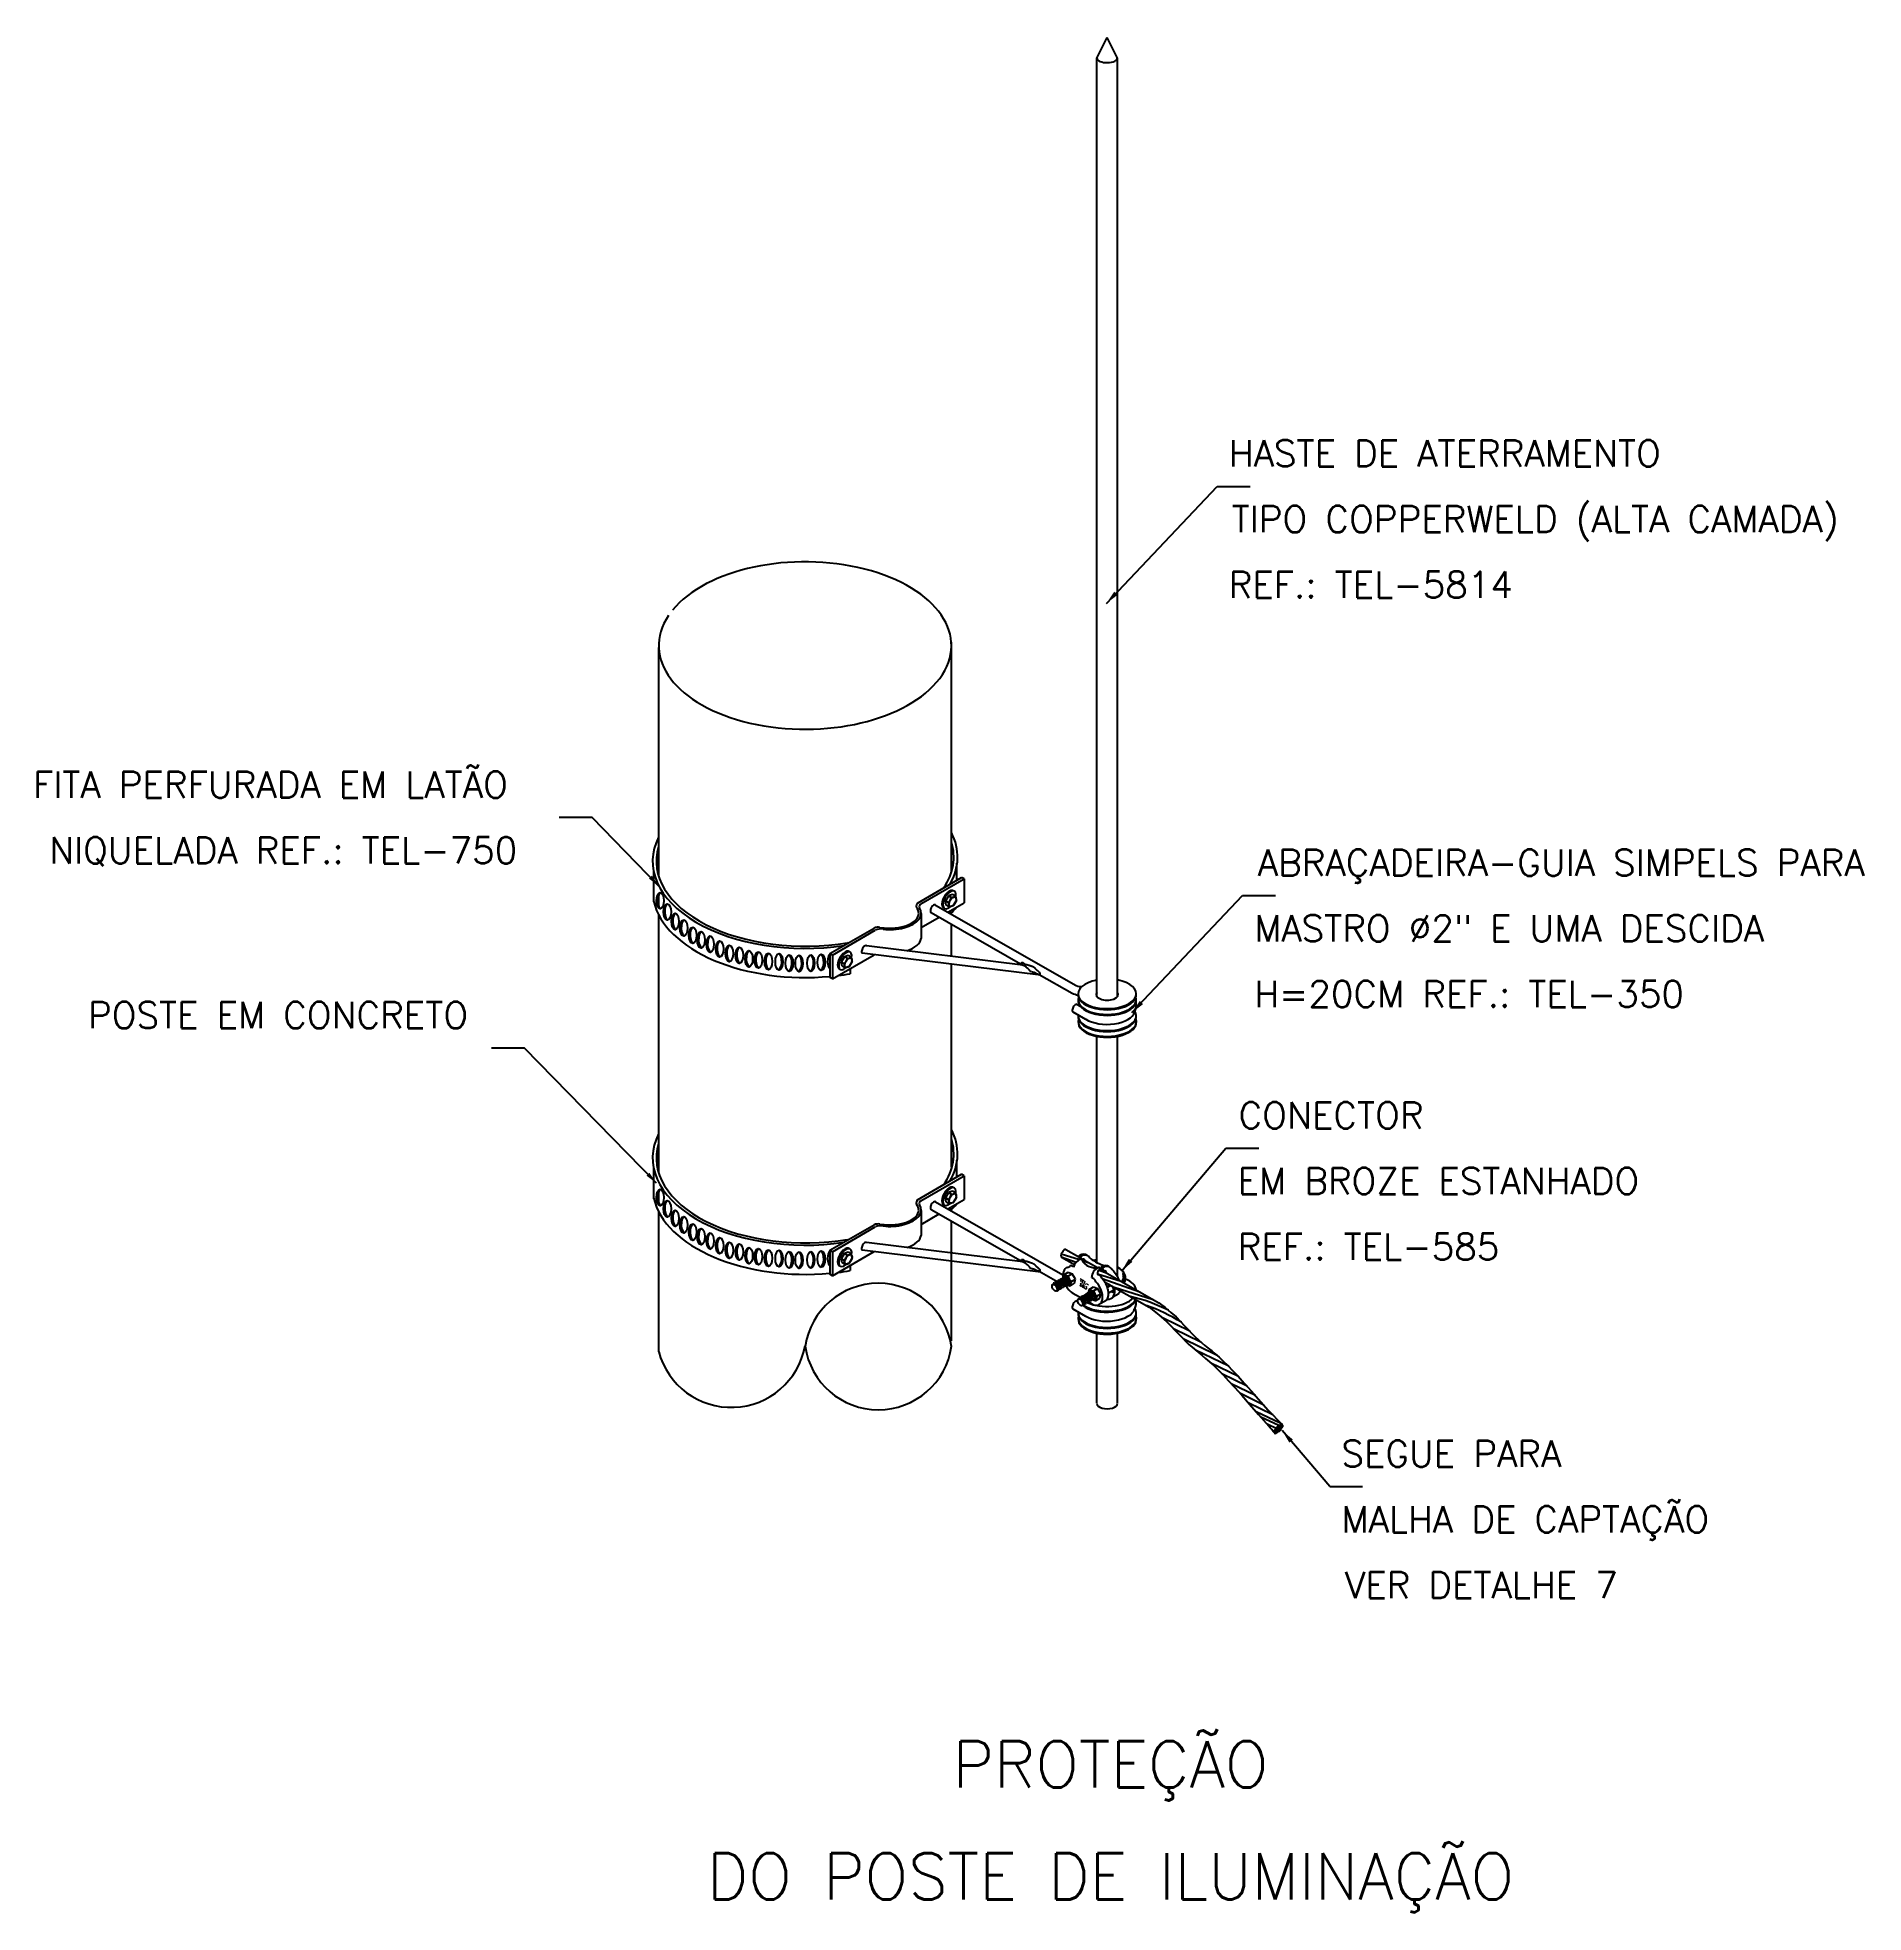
# Model space of a CAD drawing. Header units: millimetres. Extents: x -5572.1 to -5558.3, y -4629.7 to -4615.4.
import ezdxf
from ezdxf.enums import TextEntityAlignment as Align

# ---------------------------------------------------------------- set-up
doc = ezdxf.new("R2010")
doc.units = ezdxf.units.MM
doc.header["$LTSCALE"] = 10
doc.layers.add('Termotécnica', color=7, linetype='Continuous')
doc.styles.add('140CL', font='romans.shx', dxfattribs={"height": 3.5})
doc.styles.add('r140', font='romans.shx')
doc.styles.add('r80', font='romans.shx')

msp = doc.modelspace()

# ---------------------------------------------------------------- linework, layer by layer
at = {"layer": 'Termotécnica', "color": 3}
for p, q in [((-5564.078, -4615.563), (-5564, -4615.407)), ((-5563.922, -4615.563), (-5564, -4615.407)), ((-5564.078, -4622.697), (-5564.078, -4615.563)), ((-5563.922, -4622.694), (-5563.922, -4615.563)), ((-5564.078, -4624.717), (-5564.078, -4623)), ((-5563.922, -4624.823), (-5563.922, -4623)), ((-5564.305, -4624.756), (-5564.288, -4624.749)), ((-5564.255, -4624.751), (-5564.276, -4624.74)), ((-5564.196, -4624.692), (-5564.214, -4624.681)), ((-5564.029, -4624.778), (-5564.047, -4624.767)), ((-5564.336, -4624.84), (-5564.336, -4624.839)), ((-5564.102, -4624.842), (-5564.118, -4624.833)), ((-5564.057, -4624.816), (-5564.075, -4624.807)), ((-5564.206, -4624.982), (-5564.265, -4624.949)), ((-5564.109, -4625.037), (-5564.145, -4625.017)), ((-5564.143, -4624.952), (-5564.143, -4624.951)), ((-5564.049, -4625.026), (-5564.004, -4625)), ((-5563.956, -4624.978), (-5563.911, -4624.952)), ((-5564.078, -4625.787), (-5564.078, -4625.255)), ((-5563.922, -4625.787), (-5563.922, -4625.254))]:
    msp.add_line(p, q, dxfattribs=at)
at = {"layer": 'Termotécnica', "color": 2}
for p, q in [((-5564.006, -4619.708), (-5563.164, -4618.818)), ((-5563.164, -4618.818), (-5562.914, -4618.818)), ((-5567.408, -4621.772), (-5567.408, -4620.042)), ((-5565.183, -4621.741), (-5565.183, -4620.002)), ((-5567.915, -4621.335), (-5568.165, -4621.335)), ((-5567.406, -4621.856), (-5567.915, -4621.335)), ((-5567.444, -4621.976), (-5567.444, -4621.746)), ((-5565.442, -4621.985), (-5565.106, -4621.791)), ((-5565.143, -4621.812), (-5565.143, -4621.682)), ((-5565.087, -4621.802), (-5565.106, -4621.791)), ((-5567.407, -4622.011), (-5567.407, -4621.919)), ((-5565.415, -4621.991), (-5565.087, -4621.802)), ((-5565.205, -4621.93), (-5565.229, -4621.971)), ((-5565.176, -4621.92), (-5565.205, -4621.93)), ((-5565.185, -4621.942), (-5565.205, -4621.93)), ((-5565.153, -4621.933), (-5565.176, -4621.92)), ((-5565.087, -4621.802), (-5565.087, -4621.983)), ((-5565.087, -4621.802), (-5565.087, -4621.983)), ((-5563.812, -4622.818), (-5562.971, -4621.928)), ((-5562.971, -4621.928), (-5562.721, -4621.928)), ((-5567.408, -4624.028), (-5567.408, -4622.073)), ((-5565.414, -4622.065), (-5565.414, -4622.255)), ((-5565.338, -4622.057), (-5564.641, -4622.456)), ((-5565.306, -4622), (-5564.235, -4622.612)), ((-5565.208, -4621.982), (-5565.229, -4621.971)), ((-5565.223, -4622.001), (-5565.229, -4621.971)), ((-5565.2, -4622.014), (-5565.223, -4622.001)), ((-5565.21, -4622.054), (-5565.087, -4621.983)), ((-5565.17, -4622.006), (-5565.196, -4622.015)), ((-5565.196, -4622.046), (-5565.196, -4622.062)), ((-5565.183, -4622.07), (-5565.183, -4622.056)), ((-5565.146, -4621.966), (-5565.168, -4622.004)), ((-5565.146, -4621.962), (-5565.151, -4621.936)), ((-5566.107, -4622.369), (-5565.77, -4622.175)), ((-5566.088, -4622.38), (-5565.762, -4622.191)), ((-5565.414, -4622.172), (-5565.276, -4622.092)), ((-5565.183, -4622.389), (-5565.183, -4622.146)), ((-5565.969, -4622.29), (-5565.974, -4622.287)), ((-5564.641, -4622.456), (-5565.829, -4622.309)), ((-5566.088, -4622.38), (-5566.107, -4622.369)), ((-5566.107, -4622.369), (-5566.107, -4622.55)), ((-5566.088, -4622.561), (-5565.771, -4622.378)), ((-5566.088, -4622.38), (-5566.088, -4622.561)), ((-5565.997, -4622.393), (-5566.021, -4622.434)), ((-5566.015, -4622.465), (-5566.021, -4622.434)), ((-5566, -4622.446), (-5566.021, -4622.434)), ((-5565.992, -4622.478), (-5566.015, -4622.465)), ((-5565.968, -4622.383), (-5565.997, -4622.393)), ((-5565.977, -4622.405), (-5565.997, -4622.393)), ((-5565.962, -4622.469), (-5565.988, -4622.478)), ((-5565.945, -4622.396), (-5565.968, -4622.383)), ((-5565.938, -4622.429), (-5565.96, -4622.467)), ((-5565.952, -4622.482), (-5565.952, -4622.523)), ((-5565.938, -4622.426), (-5565.943, -4622.399)), ((-5564.504, -4622.534), (-5565.862, -4622.367)), ((-5565.183, -4623.992), (-5565.183, -4622.45)), ((-5566.088, -4622.561), (-5566.107, -4622.55)), ((-5564.517, -4622.527), (-5564.267, -4622.67)), ((-5564.228, -4622.756), (-5564.206, -4622.768)), ((-5564.26, -4622.813), (-5564.164, -4622.868)), ((-5568.428, -4623.087), (-5568.678, -4623.087)), ((-5567.425, -4624.114), (-5568.428, -4623.087)), ((-5563.891, -4624.782), (-5563.098, -4623.848)), ((-5563.098, -4623.848), (-5562.848, -4623.848)), ((-5567.444, -4624.232), (-5567.444, -4624.002)), ((-5565.442, -4624.241), (-5565.106, -4624.046)), ((-5565.415, -4624.247), (-5565.087, -4624.057)), ((-5565.143, -4624.068), (-5565.143, -4623.938)), ((-5565.087, -4624.057), (-5565.106, -4624.046)), ((-5565.087, -4624.057), (-5565.087, -4624.239)), ((-5565.087, -4624.057), (-5565.087, -4624.239)), ((-5567.407, -4624.267), (-5567.407, -4624.175)), ((-5565.205, -4624.186), (-5565.229, -4624.226)), ((-5565.176, -4624.175), (-5565.205, -4624.186)), ((-5565.185, -4624.197), (-5565.205, -4624.186)), ((-5565.153, -4624.188), (-5565.176, -4624.175)), ((-5565.146, -4624.218), (-5565.151, -4624.191)), ((-5567.408, -4625.396), (-5567.408, -4624.327)), ((-5565.414, -4624.321), (-5565.414, -4624.511)), ((-5565.414, -4624.427), (-5565.276, -4624.348)), ((-5565.338, -4624.313), (-5564.641, -4624.711)), ((-5565.306, -4624.255), (-5564.336, -4624.81)), ((-5565.208, -4624.238), (-5565.229, -4624.226)), ((-5565.223, -4624.257), (-5565.229, -4624.226)), ((-5565.2, -4624.27), (-5565.223, -4624.257)), ((-5565.21, -4624.31), (-5565.087, -4624.239)), ((-5565.17, -4624.261), (-5565.196, -4624.27)), ((-5565.196, -4624.302), (-5565.196, -4624.318)), ((-5565.183, -4624.325), (-5565.183, -4624.312)), ((-5565.146, -4624.221), (-5565.168, -4624.259)), ((-5566.107, -4624.624), (-5565.77, -4624.43)), ((-5566.088, -4624.635), (-5565.762, -4624.447)), ((-5565.183, -4625.311), (-5565.183, -4624.401)), ((-5566.088, -4624.635), (-5566.107, -4624.624)), ((-5566.107, -4624.624), (-5566.107, -4624.806)), ((-5566.088, -4624.817), (-5565.771, -4624.634)), ((-5566.088, -4624.635), (-5566.088, -4624.817)), ((-5565.968, -4624.639), (-5565.997, -4624.649)), ((-5565.945, -4624.652), (-5565.968, -4624.639)), ((-5564.504, -4624.79), (-5565.862, -4624.622)), ((-5564.641, -4624.712), (-5565.829, -4624.565)), ((-5564.315, -4624.618), (-5564.215, -4624.675)), ((-5565.997, -4624.649), (-5566.021, -4624.69)), ((-5566.015, -4624.72), (-5566.021, -4624.69)), ((-5566, -4624.702), (-5566.021, -4624.69)), ((-5565.992, -4624.733), (-5566.015, -4624.72)), ((-5565.977, -4624.661), (-5565.997, -4624.649)), ((-5565.962, -4624.725), (-5565.988, -4624.734)), ((-5565.938, -4624.685), (-5565.96, -4624.723)), ((-5565.952, -4624.738), (-5565.952, -4624.778)), ((-5565.938, -4624.682), (-5565.943, -4624.655)), ((-5564.517, -4624.782), (-5564.376, -4624.863)), ((-5564.347, -4624.676), (-5564.248, -4624.732)), ((-5564.187, -4624.691), (-5564.074, -4624.756)), ((-5564.056, -4624.767), (-5563.607, -4625.023)), ((-5566.088, -4624.817), (-5566.107, -4624.806)), ((-5564.41, -4624.875), (-5564.409, -4624.883)), ((-5564.401, -4624.871), (-5564.4, -4624.877)), ((-5564.393, -4624.866), (-5564.392, -4624.873)), ((-5564.385, -4624.862), (-5564.384, -4624.868)), ((-5564.371, -4624.929), (-5564.378, -4624.925)), ((-5564.377, -4624.857), (-5564.376, -4624.864)), ((-5564.363, -4624.925), (-5564.37, -4624.921)), ((-5564.369, -4624.852), (-5564.368, -4624.859)), ((-5564.355, -4624.92), (-5564.362, -4624.916)), ((-5564.361, -4624.848), (-5564.36, -4624.854)), ((-5564.347, -4624.916), (-5564.354, -4624.911)), ((-5564.353, -4624.843), (-5564.353, -4624.85)), ((-5564.339, -4624.911), (-5564.346, -4624.907)), ((-5564.345, -4624.838), (-5564.344, -4624.845)), ((-5564.331, -4624.906), (-5564.338, -4624.902)), ((-5564.337, -4624.834), (-5564.336, -4624.841)), ((-5564.335, -4624.833), (-5564.331, -4624.813)), ((-5564.323, -4624.902), (-5564.33, -4624.898)), ((-5564.329, -4624.81), (-5564.297, -4624.791)), ((-5564.329, -4624.829), (-5564.328, -4624.836)), ((-5564.316, -4624.897), (-5564.323, -4624.893)), ((-5564.321, -4624.825), (-5564.32, -4624.831)), ((-5564.321, -4624.825), (-5564.32, -4624.831)), ((-5564.307, -4624.892), (-5564.314, -4624.888)), ((-5564.299, -4624.887), (-5564.306, -4624.883)), ((-5564.306, -4624.887), (-5564.284, -4624.894)), ((-5564.291, -4624.883), (-5564.298, -4624.879)), ((-5564.297, -4624.791), (-5564.267, -4624.802)), ((-5564.297, -4624.819), (-5564.267, -4624.802)), ((-5564.287, -4624.876), (-5564.29, -4624.874)), ((-5564.287, -4624.876), (-5564.29, -4624.874)), ((-5564.28, -4624.894), (-5564.248, -4624.875)), ((-5564.272, -4624.861), (-5564.242, -4624.844)), ((-5564.242, -4624.844), (-5564.267, -4624.802)), ((-5564.248, -4624.875), (-5564.242, -4624.844)), ((-5564.142, -4624.945), (-5564.138, -4624.925)), ((-5564.136, -4624.922), (-5564.104, -4624.903)), ((-5564.104, -4624.903), (-5564.074, -4624.914)), ((-5564.103, -4624.931), (-5564.074, -4624.914)), ((-5564.049, -4624.956), (-5564.074, -4624.914)), ((-5564.021, -4624.863), (-5563.68, -4625.057)), ((-5563.999, -4624.904), (-5563.972, -4624.89)), ((-5563.99, -4624.947), (-5563.95, -4624.925)), ((-5564.378, -4624.935), (-5564.383, -4624.932)), ((-5564.26, -4625.069), (-5564.164, -4625.124)), ((-5564.228, -4625.011), (-5564.223, -4625.014)), ((-5564.216, -4624.988), (-5564.215, -4624.994)), ((-5564.207, -4624.983), (-5564.207, -4624.989)), ((-5564.199, -4624.978), (-5564.199, -4624.985)), ((-5564.192, -4624.974), (-5564.191, -4624.98)), ((-5564.178, -4625.041), (-5564.185, -4625.037)), ((-5564.184, -4624.969), (-5564.183, -4624.976)), ((-5564.17, -4625.037), (-5564.177, -4625.033)), ((-5564.176, -4624.965), (-5564.175, -4624.971)), ((-5564.162, -4625.032), (-5564.169, -4625.028)), ((-5564.168, -4624.96), (-5564.167, -4624.966)), ((-5564.154, -4625.028), (-5564.161, -4625.024)), ((-5564.16, -4624.955), (-5564.159, -4624.962)), ((-5564.146, -4625.023), (-5564.153, -4625.019)), ((-5564.152, -4624.95), (-5564.151, -4624.957)), ((-5564.138, -4625.018), (-5564.145, -4625.014)), ((-5564.144, -4624.946), (-5564.143, -4624.953)), ((-5564.13, -4625.014), (-5564.137, -4625.01)), ((-5564.136, -4624.941), (-5564.135, -4624.948)), ((-5564.122, -4625.009), (-5564.129, -4625.005)), ((-5564.128, -4624.937), (-5564.127, -4624.944)), ((-5564.114, -4625.004), (-5564.121, -4625)), ((-5564.106, -4624.999), (-5564.113, -4624.995)), ((-5564.112, -4624.999), (-5564.091, -4625.006)), ((-5564.098, -4624.995), (-5564.105, -4624.991)), ((-5564.094, -4624.988), (-5564.097, -4624.986)), ((-5564.087, -4625.006), (-5564.055, -4624.987)), ((-5564.079, -4624.973), (-5564.049, -4624.956)), ((-5564.055, -4624.987), (-5564.049, -4624.956)), ((-5562.309, -4626.42), (-5562.671, -4625.994)), ((-5562.309, -4626.42), (-5562.059, -4626.42))]:
    msp.add_line(p, q, dxfattribs=at)
at = {"layer": 'Termotécnica', "color": 1}
for p, q in [((-5564.349, -4624.652), (-5564.21, -4624.695)), ((-5564.349, -4624.674), (-5564.236, -4624.714)), ((-5564.191, -4624.701), (-5564.144, -4624.716)), ((-5564.064, -4624.775), (-5564.006, -4624.795)), ((-5564.075, -4624.802), (-5563.894, -4624.859)), ((-5564.039, -4624.839), (-5563.753, -4624.94)), ((-5563.947, -4624.905), (-5563.652, -4624.997)), ((-5563.371, -4625.24), (-5563.58, -4625.138)), ((-5563.288, -4625.322), (-5563.495, -4625.22)), ((-5563.169, -4625.421), (-5563.424, -4625.296)), ((-5563.077, -4625.506), (-5563.329, -4625.383)), ((-5563.003, -4625.583), (-5563.213, -4625.481)), ((-5562.937, -4625.656), (-5563.129, -4625.562)), ((-5562.873, -4625.728), (-5563.058, -4625.638)), ((-5562.81, -4625.8), (-5562.991, -4625.711)), ((-5562.742, -4625.874), (-5562.928, -4625.783)), ((-5562.686, -4625.937), (-5562.868, -4625.851)), ((-5562.696, -4625.957), (-5562.832, -4625.892)), ((-5562.712, -4625.981), (-5562.785, -4625.946))]:
    msp.add_line(p, q, dxfattribs=at)
for points in [[(-5564.579, -4622.507), (-5564.581, -4622.506), (-5564.583, -4622.505), (-5564.585, -4622.503), (-5564.586, -4622.501), (-5564.588, -4622.499), (-5564.59, -4622.497), (-5564.591, -4622.495), (-5564.593, -4622.493), (-5564.596, -4622.49), (-5564.598, -4622.487), (-5564.601, -4622.484), (-5564.604, -4622.482), (-5564.607, -4622.479), (-5564.611, -4622.476), (-5564.614, -4622.474), (-5564.617, -4622.471), (-5564.619, -4622.47), (-5564.622, -4622.468), (-5564.624, -4622.466), (-5564.626, -4622.465), (-5564.628, -4622.464), (-5564.63, -4622.463), (-5564.632, -4622.462), (-5564.634, -4622.461), (-5564.636, -4622.46), (-5564.637, -4622.459), (-5564.639, -4622.457), (-5564.641, -4622.456), (-5564.642, -4622.455), (-5564.643, -4622.453), (-5564.645, -4622.452), (-5564.646, -4622.45), (-5564.648, -4622.449), (-5564.649, -4622.447), (-5564.65, -4622.445), (-5564.651, -4622.444), (-5564.651, -4622.442), (-5564.652, -4622.441), (-5564.652, -4622.44), (-5564.651, -4622.439), (-5564.65, -4622.438), (-5564.649, -4622.437), (-5564.648, -4622.437), (-5564.646, -4622.437), (-5564.644, -4622.437), (-5564.642, -4622.438), (-5564.64, -4622.438), (-5564.638, -4622.439), (-5564.637, -4622.44), (-5564.635, -4622.441), (-5564.633, -4622.443), (-5564.632, -4622.444), (-5564.63, -4622.445), (-5564.628, -4622.447), (-5564.626, -4622.448), (-5564.624, -4622.449), (-5564.622, -4622.45), (-5564.619, -4622.451), (-5564.617, -4622.452), (-5564.614, -4622.452), (-5564.611, -4622.453), (-5564.609, -4622.453), (-5564.606, -4622.454), (-5564.603, -4622.454), (-5564.601, -4622.455), (-5564.598, -4622.456), (-5564.596, -4622.456), (-5564.594, -4622.457), (-5564.592, -4622.458), (-5564.589, -4622.459), (-5564.586, -4622.46), (-5564.584, -4622.461), (-5564.58, -4622.462), (-5564.577, -4622.463), (-5564.573, -4622.465), (-5564.57, -4622.466), (-5564.566, -4622.467), (-5564.563, -4622.469), (-5564.56, -4622.47), (-5564.557, -4622.472), (-5564.555, -4622.474), (-5564.552, -4622.475), (-5564.551, -4622.477), (-5564.549, -4622.48), (-5564.547, -4622.482), (-5564.546, -4622.484), (-5564.544, -4622.486), (-5564.542, -4622.488), (-5564.541, -4622.489), (-5564.539, -4622.491), (-5564.537, -4622.493), (-5564.535, -4622.494), (-5564.533, -4622.496), (-5564.53, -4622.498), (-5564.528, -4622.499), (-5564.526, -4622.501), (-5564.524, -4622.503), (-5564.522, -4622.505), (-5564.52, -4622.507), (-5564.518, -4622.509), (-5564.516, -4622.511), (-5564.515, -4622.513), (-5564.513, -4622.515), (-5564.513, -4622.517), (-5564.512, -4622.519), (-5564.512, -4622.52), (-5564.512, -4622.522), (-5564.512, -4622.523), (-5564.513, -4622.525), (-5564.514, -4622.526), (-5564.515, -4622.526), (-5564.517, -4622.527), (-5564.519, -4622.527), (-5564.521, -4622.527), (-5564.523, -4622.527), (-5564.526, -4622.527), (-5564.528, -4622.526), (-5564.531, -4622.526), (-5564.533, -4622.525), (-5564.536, -4622.524), (-5564.538, -4622.523), (-5564.54, -4622.521), (-5564.541, -4622.52), (-5564.543, -4622.519), (-5564.545, -4622.518), (-5564.547, -4622.516), (-5564.55, -4622.515), (-5564.552, -4622.514), (-5564.555, -4622.513), (-5564.559, -4622.512), (-5564.562, -4622.512), (-5564.566, -4622.511), (-5564.569, -4622.51), (-5564.573, -4622.509), (-5564.576, -4622.508)], [(-5564.579, -4624.763), (-5564.581, -4624.762), (-5564.583, -4624.76), (-5564.585, -4624.759), (-5564.586, -4624.757), (-5564.588, -4624.755), (-5564.59, -4624.753), (-5564.591, -4624.751), (-5564.593, -4624.748), (-5564.596, -4624.746), (-5564.598, -4624.743), (-5564.601, -4624.74), (-5564.604, -4624.737), (-5564.607, -4624.735), (-5564.611, -4624.732), (-5564.614, -4624.729), (-5564.617, -4624.727), (-5564.619, -4624.725), (-5564.622, -4624.724), (-5564.624, -4624.722), (-5564.626, -4624.721), (-5564.628, -4624.72), (-5564.63, -4624.719), (-5564.632, -4624.718), (-5564.634, -4624.717), (-5564.636, -4624.715), (-5564.637, -4624.714), (-5564.639, -4624.713), (-5564.641, -4624.712), (-5564.642, -4624.71), (-5564.643, -4624.709), (-5564.645, -4624.707), (-5564.646, -4624.706), (-5564.648, -4624.704), (-5564.649, -4624.703), (-5564.65, -4624.701), (-5564.651, -4624.699), (-5564.651, -4624.698), (-5564.652, -4624.697), (-5564.652, -4624.696), (-5564.651, -4624.695), (-5564.65, -4624.694), (-5564.649, -4624.693), (-5564.648, -4624.693), (-5564.646, -4624.693), (-5564.644, -4624.693), (-5564.642, -4624.693), (-5564.64, -4624.694), (-5564.638, -4624.695), (-5564.637, -4624.696), (-5564.635, -4624.697), (-5564.633, -4624.698), (-5564.632, -4624.7), (-5564.63, -4624.701), (-5564.628, -4624.702), (-5564.626, -4624.704), (-5564.624, -4624.705), (-5564.622, -4624.706), (-5564.619, -4624.707), (-5564.617, -4624.707), (-5564.614, -4624.708), (-5564.611, -4624.708), (-5564.609, -4624.709), (-5564.606, -4624.709), (-5564.603, -4624.71), (-5564.601, -4624.711), (-5564.598, -4624.711), (-5564.596, -4624.712), (-5564.594, -4624.713), (-5564.592, -4624.714), (-5564.589, -4624.715), (-5564.586, -4624.716), (-5564.584, -4624.717), (-5564.58, -4624.718), (-5564.577, -4624.719), (-5564.573, -4624.72), (-5564.57, -4624.721), (-5564.566, -4624.723), (-5564.563, -4624.724), (-5564.56, -4624.726), (-5564.557, -4624.727), (-5564.555, -4624.729), (-5564.552, -4624.731), (-5564.551, -4624.733), (-5564.549, -4624.735), (-5564.547, -4624.737), (-5564.546, -4624.739), (-5564.544, -4624.741), (-5564.542, -4624.743), (-5564.541, -4624.745), (-5564.539, -4624.747), (-5564.537, -4624.748), (-5564.535, -4624.75), (-5564.533, -4624.752), (-5564.53, -4624.753), (-5564.528, -4624.755), (-5564.526, -4624.757), (-5564.524, -4624.759), (-5564.522, -4624.761), (-5564.52, -4624.763), (-5564.518, -4624.765), (-5564.516, -4624.767), (-5564.515, -4624.769), (-5564.513, -4624.771), (-5564.513, -4624.773), (-5564.512, -4624.774), (-5564.512, -4624.776), (-5564.512, -4624.778), (-5564.512, -4624.779), (-5564.513, -4624.78), (-5564.514, -4624.781), (-5564.515, -4624.782), (-5564.517, -4624.783), (-5564.519, -4624.783), (-5564.521, -4624.783), (-5564.523, -4624.783), (-5564.526, -4624.783), (-5564.528, -4624.782), (-5564.531, -4624.781), (-5564.533, -4624.78), (-5564.536, -4624.779), (-5564.538, -4624.778), (-5564.54, -4624.777), (-5564.541, -4624.776), (-5564.543, -4624.775), (-5564.545, -4624.773), (-5564.547, -4624.772), (-5564.55, -4624.771), (-5564.552, -4624.77), (-5564.555, -4624.769), (-5564.559, -4624.768), (-5564.562, -4624.767), (-5564.566, -4624.767), (-5564.569, -4624.766), (-5564.573, -4624.765), (-5564.576, -4624.764)]]:
    msp.add_lwpolyline(points, dxfattribs=at)
at = {"layer": 'Termotécnica', "color": 2}
for points in [[(-5563.68, -4625.057), (-5563.632, -4625.094), (-5563.589, -4625.13), (-5563.55, -4625.165), (-5563.516, -4625.199), (-5563.485, -4625.231), (-5563.456, -4625.262), (-5563.429, -4625.29), (-5563.404, -4625.316), (-5563.379, -4625.34), (-5563.355, -4625.361)], [(-5563.607, -4625.023), (-5563.559, -4625.06), (-5563.516, -4625.096), (-5563.477, -4625.131), (-5563.443, -4625.165), (-5563.412, -4625.197), (-5563.383, -4625.228), (-5563.356, -4625.256), (-5563.331, -4625.282), (-5563.306, -4625.305), (-5563.282, -4625.327), (-5563.257, -4625.347), (-5563.232, -4625.368), (-5563.206, -4625.389), (-5563.179, -4625.412), (-5563.15, -4625.437), (-5563.118, -4625.466), (-5563.084, -4625.499), (-5563.047, -4625.537), (-5563.005, -4625.581), (-5562.958, -4625.633), (-5562.905, -4625.692), (-5562.777, -4625.838)], [(-5563.355, -4625.361), (-5563.279, -4625.423), (-5563.252, -4625.446), (-5563.223, -4625.471), (-5563.191, -4625.5), (-5563.157, -4625.533), (-5563.12, -4625.571), (-5563.078, -4625.616), (-5563.031, -4625.667), (-5562.978, -4625.726), (-5562.918, -4625.794), (-5562.85, -4625.872), (-5562.773, -4625.96)], [(-5562.777, -4625.838), (-5562.673, -4625.945)]]:
    msp.add_lwpolyline(points, dxfattribs=at)
for points in [[(-5562.733, -4626.004, 0.207457), (-5562.731, -4626.005, 0.095933), (-5562.726, -4626.004, 0.052726), (-5562.722, -4626.002, 0.039847), (-5562.717, -4625.998, 0.039847), (-5562.713, -4625.993, 0.052726), (-5562.711, -4625.988, 0.095933), (-5562.71, -4625.984, 0.207457), (-5562.711, -4625.982, 0.207457), (-5562.713, -4625.982, 0.095933), (-5562.717, -4625.983, 0.052726), (-5562.721, -4625.985, 0.039847), (-5562.726, -4625.989, 0.039847), (-5562.73, -4625.994, 0.052726), (-5562.732, -4625.998, 0.095933), (-5562.733, -4626.002, 0.207457)], [(-5562.728, -4626.015, 0.207457), (-5562.726, -4626.016, 0.095933), (-5562.722, -4626.015, 0.052726), (-5562.717, -4626.014, 0.039847), (-5562.712, -4626.01, 0.039847), (-5562.707, -4626.006, 0.052726), (-5562.704, -4626.002, 0.095933), (-5562.703, -4625.998, 0.207457), (-5562.703, -4625.996, 0.207457), (-5562.705, -4625.995, 0.095933), (-5562.709, -4625.995, 0.052726), (-5562.714, -4625.997, 0.039847), (-5562.719, -4626.001, 0.039847), (-5562.724, -4626.005, 0.052726), (-5562.727, -4626.009, 0.095933), (-5562.728, -4626.013, 0.207457)], [(-5562.713, -4625.98, 0.207457), (-5562.711, -4625.98, 0.095933), (-5562.707, -4625.979, 0.052726), (-5562.703, -4625.977, 0.039847), (-5562.698, -4625.973, 0.039847), (-5562.694, -4625.968, 0.052726), (-5562.692, -4625.964, 0.095933), (-5562.691, -4625.959, 0.207457), (-5562.692, -4625.957, 0.207457), (-5562.694, -4625.957, 0.095933), (-5562.698, -4625.958, 0.052726), (-5562.702, -4625.96, 0.039847), (-5562.707, -4625.964, 0.039847), (-5562.711, -4625.969, 0.052726), (-5562.713, -4625.973, 0.095933), (-5562.714, -4625.978, 0.207457)], [(-5562.71, -4625.994, 0.207457), (-5562.708, -4625.995, 0.095933), (-5562.704, -4625.994, 0.052726), (-5562.7, -4625.991, 0.039847), (-5562.695, -4625.987, 0.039847), (-5562.691, -4625.982, 0.052726), (-5562.689, -4625.978, 0.095933), (-5562.688, -4625.974, 0.207457), (-5562.689, -4625.972, 0.207457), (-5562.691, -4625.971, 0.095933), (-5562.695, -4625.972, 0.052726), (-5562.699, -4625.975, 0.039847), (-5562.704, -4625.979, 0.039847), (-5562.708, -4625.984, 0.052726), (-5562.71, -4625.988, 0.095933), (-5562.711, -4625.992, 0.207457)]]:
    msp.add_lwpolyline(points, format="xyb", close=True, dxfattribs=at)
for points in [[(-5562.685, -4625.979, 0.049151), (-5562.689, -4625.981, 0.039847), (-5562.694, -4625.985, 0.039847), (-5562.698, -4625.99, 0.052726), (-5562.7, -4625.994, 0.095933), (-5562.701, -4625.998, 0.207457), (-5562.7, -4626, 0.207457)], [(-5562.7, -4626, 0.207457), (-5562.698, -4626.001, 0.095933), (-5562.694, -4626, 0.052726), (-5562.69, -4625.998, 0.039847), (-5562.685, -4625.994, 0.039847), (-5562.681, -4625.989, 0.052726), (-5562.679, -4625.984, 0.095933), (-5562.678, -4625.98, 0.207457), (-5562.679, -4625.978, 0.130458), (-5562.68, -4625.978, 0.095933)], [(-5562.692, -4625.968, 0.207457), (-5562.69, -4625.968, 0.095933), (-5562.686, -4625.967, 0.052726), (-5562.682, -4625.965, 0.039847), (-5562.677, -4625.961, 0.039847), (-5562.673, -4625.956, 0.052726), (-5562.671, -4625.952, 0.095933), (-5562.67, -4625.947, 0.207457), (-5562.67, -4625.945, 0.207457), (-5562.672, -4625.945, 0.095933), (-5562.677, -4625.946, 0.052726), (-5562.681, -4625.948, 0.039847), (-5562.686, -4625.952, 0.039847), (-5562.69, -4625.957, 0.027092), (-5562.691, -4625.959, 0.095933)], [(-5562.682, -4625.965, 0.023019), (-5562.684, -4625.968, 0.052726), (-5562.686, -4625.972, 0.095933), (-5562.687, -4625.976, 0.207457), (-5562.686, -4625.978, 0.207457)], [(-5562.686, -4625.978, 0.207457), (-5562.684, -4625.979, 0.095933), (-5562.68, -4625.978, 0.052726), (-5562.676, -4625.975, 0.039847), (-5562.671, -4625.971, 0.039847), (-5562.667, -4625.966, 0.052726), (-5562.665, -4625.962, 0.095933), (-5562.664, -4625.958, 0.207457), (-5562.665, -4625.956, 0.207457), (-5562.667, -4625.955, 0.095933), (-5562.671, -4625.956, 0.052726), (-5562.675, -4625.959, 0.001764), (-5562.675, -4625.959, 0.039847)]]:
    msp.add_lwpolyline(points, format="xyb", dxfattribs=at)
for centre, radius, start, end in [((-5565.181, -4621.905), 0.0365, 264.1352, 314.6599), ((-5565.156, -4621.937), 0.00471, 11.1252, 60.2417), ((-5565.418, -4622.008), 0.033, 135.3219, 198.3041), ((-5565.407, -4622.012), 0.0219, 109.6979, 210.7773), ((-5565.247, -4621.933), 0.0628, 308.2169, 352.2447), ((-5565.237, -4622.004), 0.0364, 345.7407, 36.4309), ((-5565.198, -4622.01), 0.00471, 240.2417, 289.3571), ((-5565.401, -4621.805), 0.333, 308.8132, 320.485), ((-5565.172, -4622.001), 0.00471, 289.3571, 330.2417), ((-5565.15, -4621.963), 0.00471, 330.2417, 11.1252), ((-5565.742, -4622.24), 0.0709, 77.5082, 113.9159), ((-5565.72, -4622.284), 0.102, 80.2767, 114.1544), ((-5565.653, -4621.682), 0.494, 261.4323, 276.7002), ((-5565.651, -4621.798), 0.389, 262.2881, 285.8348), ((-5566.039, -4622.397), 0.0628, 308.2169, 352.2447), ((-5566.029, -4622.467), 0.0364, 345.7407, 36.4309), ((-5565.99, -4622.474), 0.00471, 240.2417, 289.3571), ((-5565.973, -4622.369), 0.0365, 264.1352, 314.6599), ((-5565.964, -4622.465), 0.00471, 289.3571, 330.2417), ((-5565.948, -4622.4), 0.00471, 11.1252, 60.2417), ((-5565.942, -4622.427), 0.00471, 330.2417, 11.1252), ((-5566.21, -4621.129), 1.417, 276.6207, 280.4925), ((-5564.204, -4622.553), 0.0662, 241.6373, 283.2151), ((-5564.204, -4622.553), 0.132, 241.6373, 262.5466), ((-5563.917, -4622.759), 0.138, 336.0379, 7.3075), ((-5565.247, -4624.189), 0.0628, 308.2169, 352.2447), ((-5565.181, -4624.161), 0.0365, 264.1352, 314.6599), ((-5565.156, -4624.192), 0.00471, 11.1252, 60.2417), ((-5565.418, -4624.264), 0.033, 135.3219, 198.3041), ((-5565.407, -4624.267), 0.0219, 109.6979, 210.7773), ((-5565.237, -4624.26), 0.0364, 345.7407, 36.4309), ((-5565.198, -4624.266), 0.00471, 240.2417, 289.3571), ((-5565.401, -4624.061), 0.333, 308.8132, 320.485), ((-5565.172, -4624.257), 0.00471, 289.3571, 330.2417), ((-5565.15, -4624.219), 0.00471, 330.2417, 11.1252), ((-5565.742, -4624.495), 0.0709, 77.5082, 113.9159), ((-5565.72, -4624.54), 0.102, 80.2767, 114.1544), ((-5565.653, -4623.937), 0.494, 261.4323, 276.7002), ((-5565.651, -4624.054), 0.389, 262.2881, 285.8348), ((-5566.21, -4623.385), 1.417, 276.6207, 280.4925), ((-5566.039, -4624.652), 0.0628, 308.2169, 352.2447), ((-5566.029, -4624.723), 0.0364, 345.7407, 36.4309), ((-5565.99, -4624.729), 0.00471, 240.2417, 289.3571), ((-5565.973, -4624.624), 0.0365, 264.1352, 314.6599), ((-5565.964, -4624.72), 0.00471, 289.3571, 330.2417), ((-5565.948, -4624.656), 0.00471, 11.1252, 60.2417), ((-5565.942, -4624.682), 0.00471, 330.2417, 11.1252), ((-5565.739, -4625.437), 0.562, 8.4845, 171.5155), ((-5564.327, -4624.814), 0.00485, 120.2417, 169.3571), ((-5564.301, -4624.782), 0.0374, 225.7407, 276.4309), ((-5564.232, -4624.81), 0.0647, 188.2169, 232.2447), ((-5564.283, -4624.889), 0.00485, 251.1252, 300.2417), ((-5564.242, -4624.883), 0.0375, 144.1352, 194.6599), ((-5564.133, -4624.926), 0.00485, 120.2417, 169.3571), ((-5564.107, -4624.894), 0.0374, 225.7407, 276.4309), ((-5564.039, -4624.922), 0.0647, 188.2169, 232.2447), ((-5564.089, -4625.002), 0.00485, 251.1252, 300.2417), ((-5564.048, -4624.995), 0.0375, 144.1352, 194.6599), ((-5563.925, -4625.012), 0.146, 336.3623, 4.4484), ((-5566.857, -4625.247), 0.571, 195.0625, 349.2886), ((-5563.878, -4626.927), 1.469, 38.4211, 41.1839), ((-5562.69, -4625.966), 0.00312, 168.5765, 214.1553)]:
    msp.add_arc(centre, radius, start, end, dxfattribs=at)
at = {"layer": 'Termotécnica', "color": 3}
for centre, radius, start, end in [((-5564.277, -4624.752), 0.0113, 86.3086, 179.9186), ((-5564.174, -4624.771), 0.0836, 110.4733, 166.5093), ((-5564.2, -4624.675), 0.0153, 117.768, 202.1943), ((-5564.181, -4624.7), 0.0459, 52.0617, 124.1043), ((-5564.201, -4624.701), 0.00869, 23.9677, 103.4908), ((-5564.187, -4624.679), 0.015, 117.0616, 250.8543), ((-5564.171, -4624.706), 0.0459, 28.9815, 122.0776), ((-5564.09, -4624.637), 0.12, 210.1646, 283.563), ((-5564.184, -4624.704), 0.0134, 15.0902, 127.5321), ((-5563.939, -4624.437), 0.313, 232.2102, 255.9784), ((-5564.035, -4624.833), 0.0836, 110.4733, 180.2931), ((-5564.03, -4624.804), 0.0449, 129.1156, 183.7655), ((-5564.061, -4624.759), 0.00521, 56.8425, 121.4002), ((-5564.063, -4624.762), 0.00833, 302.457, 59.4538), ((-5564.033, -4624.761), 0.0153, 117.768, 202.1943), ((-5564.014, -4624.786), 0.0459, 52.0617, 124.1043), ((-5564.02, -4624.765), 0.015, 117.0616, 250.8543), ((-5564.004, -4624.792), 0.0457, 29.741, 122.2065), ((-5564.02, -4624.793), 0.0139, 352.1683, 108.4391), ((-5563.976, -4624.897), 0.0159, 145.3177, 191.7007), ((-5563.983, -4624.891), 0.007, 90.8438, 146.9293)]:
    msp.add_arc(centre, radius, start, end, dxfattribs=at)
at = {"layer": 'Termotécnica', "color": 1}
for centre, radius, start, end in [((-5563.923, -4624.832), 0.0457, 322.5906, 9.8202), ((-5563.924, -4624.833), 0.0524, 321.7992, 32.5544), ((-5563.921, -4624.832), 0.0552, 320.1832, 43.7066), ((-5564.11, -4626.216), 1.273, 63.1397, 77.012), ((-5564.149, -4626.322), 1.354, 58.2448, 70.7793), ((-5565.739, -4625.274), 0.562, 188.1395, 351.8605), ((-5563.086, -4626.638), 0.808, 59.0514, 60.3125)]:
    msp.add_arc(centre, radius, start, end, dxfattribs=at)
at = {"layer": 'Termotécnica', "color": 3}
for centre, major_axis, ratio, start_param, end_param in [((-5564, -4615.563), (-0.078, 0), 0.447094, 0.05045, 3.167015), ((-5564.25, -4624.86), (-0.06, 0.102), 0.605501, -0.306765, 0.979137), ((-5563.963, -4624.788), (-0.011, 0.0188), 0.61415, 4.317604, 5.586498), ((-5564.25, -4624.86), (-0.06, 0.102), 0.605501, 1.532907, 2.225913), ((-5564.12, -4624.935), (-0.059, 0.101), 0.605501, 2.505509, 5.107301), ((-5564.101, -4624.861), (-0.011, 0.0188), 0.61415, 4.273349, 5.594375), ((-5564.056, -4624.835), (-0.011, 0.0188), 0.61415, 4.273349, 5.586498), ((-5564.075, -4624.909), (-0.059, 0.101), 0.605501, 3.35761, 5.107301), ((-5564.027, -4624.888), (-0.059, 0.101), 0.605501, 2.682805, 4.198678), ((-5563.97, -4624.913), (0.0159, -0.0273), 0.500279, 5.409414, 8.212526), ((-5563.982, -4624.861), (-0.059, 0.101), 0.605501, 4.474655, 5.112907), ((-5563.982, -4624.861), (-0.059, 0.101), 0.605501, 3.35761, 3.651268), ((-5564, -4625.789), (0.0779, 0.0003), 0.509483, 3.122474, 6.31145)]:
    msp.add_ellipse(centre, major_axis=major_axis, ratio=ratio, start_param=start_param, end_param=end_param, dxfattribs=at)
at = {"layer": 'Termotécnica', "color": 2}
for centre, major_axis, ratio, start_param, end_param in [((-5566.296, -4620.028), (-1.112, 0), 0.572125, 5.914051, 12.129734), ((-5566.296, -4621.667), (-1.159, 0), 0.572125, 6.002091, 8.110755), ((-5566.296, -4621.635), (-1.159, 0), 0.572125, 2.822623, 3.425323), ((-5566.296, -4621.667), (-1.13, 0), 0.572125, 6.111294, 8.142199), ((-5566.296, -4621.635), (-1.13, 0), 0.572125, 2.770523, 3.318449), ((-5567.388, -4621.965), (0, 0.0626), 0.446561, 0.252365, 3.085668), ((-5565.207, -4621.956), (0.0374, 0.0653), 0.500279, 6.158562, 9.55174), ((-5565.199, -4621.96), (0.0374, 0.0653), 0.500279, 5.341755, 10.374591), ((-5566.296, -4621.888), (-1.159, 0), 0.572125, 0.131993, 1.734465), ((-5567.335, -4622.051), (0, 0.0626), 0.446561, 0.252365, 3.085668), ((-5567.274, -4622.123), (0, 0.0626), 0.446561, 0.252365, 3.085668), ((-5565.653, -4622.064), (0.221, 0.001), 0.509483, 4.973287, 6.688298), ((-5565.653, -4622.064), (0.24, 0.001), 0.509483, 5.178265, 6.625401), ((-5565.322, -4622.028), (0.0164, 0.0286), 0.509483, 0, 3.141593), ((-5567.209, -4622.173), (0, 0.0626), 0.446561, 0.252365, 3.085668), ((-5567.141, -4622.228), (0, 0.0626), 0.446561, 0.252365, 3.085668), ((-5567.077, -4622.263), (0, 0.0626), 0.446561, 0.252365, 3.085668), ((-5567.009, -4622.296), (0, 0.0626), 0.446561, 0.252365, 3.085668), ((-5566.936, -4622.332), (0, 0.0626), 0.446561, 0.252365, 3.085668), ((-5566.863, -4622.366), (0, 0.0626), 0.446561, 0.252365, 3.085668), ((-5566.787, -4622.38), (0, 0.0626), 0.446561, 0.252365, 3.085668), ((-5566.715, -4622.407), (0, 0.0626), 0.446561, 0.252365, 3.085668), ((-5566.642, -4622.416), (0, 0.0626), 0.446561, 0.252365, 3.085668), ((-5565.999, -4622.419), (0.0374, 0.0653), 0.500279, 6.158562, 9.55174), ((-5565.991, -4622.424), (0.0374, 0.0653), 0.500279, 5.341755, 10.374591), ((-5565.845, -4622.338), (0.0164, 0.0286), 0.509483, 0, 3.141593), ((-5565.653, -4622.245), (0.24, 0.001), 0.509483, 5.287785, 6.191135), ((-5566.566, -4622.427), (0, 0.0626), 0.446561, 0.252365, 3.085668), ((-5566.501, -4622.43), (0, 0.0626), 0.446561, 3.197518, 6.03082), ((-5566.424, -4622.44), (0, 0.0626), 0.446561, 3.197518, 6.03082), ((-5566.349, -4622.442), (0, 0.0626), 0.446561, 3.197518, 6.03082), ((-5566.26, -4622.44), (0, 0.0626), 0.446561, 3.197518, 6.03082), ((-5566.182, -4622.434), (0, 0.0626), 0.446561, 3.197518, 6.03082), ((-5566.096, -4622.43), (0, 0.0626), 0.451608, 0.376084, 2.779184), ((-5564.244, -4622.784), (0.0164, 0.0286), 0.509483, 0, 3.141593), ((-5564, -4622.8), (-0.21, -0.001), 0.509483, 0.674891, 2.999659), ((-5566.296, -4623.922), (-1.159, 0), 0.572125, 6.002091, 8.110755), ((-5566.296, -4623.891), (-1.13, 0), 0.572125, 2.770523, 3.318449), ((-5566.296, -4623.891), (-1.159, 0), 0.572125, 2.822623, 3.425323), ((-5566.296, -4623.922), (-1.13, 0), 0.572125, 6.111294, 8.142199), ((-5567.388, -4624.221), (0, 0.0626), 0.446561, 0.252365, 3.085668), ((-5565.207, -4624.211), (0.0374, 0.0653), 0.500279, 6.158562, 9.55174), ((-5565.199, -4624.216), (0.0374, 0.0653), 0.500279, 5.341755, 10.374591), ((-5566.296, -4624.144), (-1.159, 0), 0.572125, 0.131993, 1.734465), ((-5567.335, -4624.307), (0, 0.0626), 0.446561, 0.252365, 3.085668), ((-5567.274, -4624.379), (0, 0.0626), 0.446561, 0.252365, 3.085668), ((-5565.653, -4624.319), (0.221, 0.001), 0.509483, 4.973287, 6.688298), ((-5565.653, -4624.319), (0.24, 0.001), 0.509483, 5.178265, 6.625401), ((-5565.322, -4624.284), (0.0164, 0.0286), 0.509483, 0, 3.141593), ((-5567.209, -4624.429), (0, 0.0626), 0.446561, 0.252365, 3.085668), ((-5567.141, -4624.484), (0, 0.0626), 0.446561, 0.252365, 3.085668), ((-5567.077, -4624.518), (0, 0.0626), 0.446561, 0.252365, 3.085668), ((-5567.009, -4624.552), (0, 0.0626), 0.446561, 0.252365, 3.085668), ((-5566.936, -4624.587), (0, 0.0626), 0.446561, 0.252365, 3.085668), ((-5566.863, -4624.622), (0, 0.0626), 0.446561, 0.252365, 3.085668), ((-5566.787, -4624.635), (0, 0.0626), 0.446561, 0.252365, 3.085668), ((-5566.715, -4624.663), (0, 0.0626), 0.446561, 0.252365, 3.085668), ((-5566.642, -4624.671), (0, 0.0626), 0.446561, 0.252365, 3.085668), ((-5566.566, -4624.682), (0, 0.0626), 0.446561, 0.252365, 3.085668), ((-5566.501, -4624.685), (0, 0.0626), 0.446561, 3.197518, 6.03082), ((-5566.424, -4624.696), (0, 0.0626), 0.446561, 3.197518, 6.03082), ((-5566.349, -4624.698), (0, 0.0626), 0.446561, 3.197518, 6.03082), ((-5566.26, -4624.696), (0, 0.0626), 0.446561, 3.197518, 6.03082), ((-5566.182, -4624.689), (0, 0.0626), 0.446561, 3.197518, 6.03082), ((-5566.096, -4624.685), (0, 0.0626), 0.451608, 0.376084, 2.779184), ((-5565.999, -4624.675), (0.0374, 0.0653), 0.500279, 6.158562, 9.55174), ((-5565.991, -4624.68), (0.0374, 0.0653), 0.500279, 5.341755, 10.374591), ((-5565.845, -4624.594), (0.0164, 0.0286), 0.509483, 0, 3.141593), ((-5565.653, -4624.501), (0.24, 0.001), 0.509483, 5.287785, 6.191135), ((-5564.344, -4624.651), (0.00521, 0.00902), 0.509483, 0, 3.141593), ((-5564.333, -4624.633), (0.00521, 0.00902), 0.509483, 0, 3.139239), ((-5564.321, -4624.629), (0.00619, 0.00995), 0.840361, 0, 1.615236), ((-5564.341, -4624.665), (0.0058, 0.0104), 0.886479, 1.500018, 3.141593), ((-5564.053, -4624.808), (-0.194, 0.004), 0.564445, 4.852971, 4.994647), ((-5564.054, -4624.83), (-0.194, 0.004), 0.564445, 2.790288, 3.977474), ((-5564.306, -4624.853), (0.0212, -0.0364), 0.500279, 5.434968, 10.155107), ((-5564.306, -4624.853), (0.0159, -0.0273), 0.500279, 0.054577, 3.421654), ((-5564.113, -4624.965), (0.0212, -0.0364), 0.500279, 5.434968, 10.155107), ((-5564.244, -4625.04), (0.0164, 0.0286), 0.509483, 0, 3.141593), ((-5564, -4625.056), (-0.21, -0.001), 0.509483, 0.674891, 2.999659), ((-5564.113, -4624.965), (0.0159, -0.0273), 0.500279, 0.054577, 3.421654)]:
    msp.add_ellipse(centre, major_axis=major_axis, ratio=ratio, start_param=start_param, end_param=end_param, dxfattribs=at)
for centre, major_axis, ratio in [((-5567.397, -4621.967), (0, 0.0626), 0.457374), ((-5565.175, -4621.974), (0.0203, 0.0355), 0.500279), ((-5567.343, -4622.053), (0, 0.0626), 0.457374), ((-5567.283, -4622.125), (0, 0.0626), 0.457374), ((-5567.218, -4622.175), (0, 0.0626), 0.457374), ((-5567.15, -4622.23), (0, 0.0626), 0.457374), ((-5567.086, -4622.265), (0, 0.0626), 0.457374), ((-5567.017, -4622.298), (0, 0.0626), 0.457374), ((-5566.945, -4622.334), (0, 0.0626), 0.457374), ((-5566.872, -4622.368), (0, 0.0626), 0.457374), ((-5566.796, -4622.382), (0, 0.0626), 0.457374), ((-5566.723, -4622.409), (0, 0.0626), 0.457374), ((-5566.651, -4622.418), (0, 0.0626), 0.457374), ((-5566.575, -4622.429), (0, 0.0626), 0.457374), ((-5566.493, -4622.432), (0, 0.0626), 0.457374), ((-5566.416, -4622.442), (0, 0.0626), 0.457374), ((-5566.341, -4622.444), (0, 0.0626), 0.457374), ((-5566.252, -4622.442), (0, 0.0626), 0.457374), ((-5566.173, -4622.436), (0, 0.0626), 0.457374), ((-5565.967, -4622.438), (0.0203, 0.0355), 0.500279), ((-5567.397, -4624.223), (0, 0.0626), 0.457374), ((-5565.175, -4624.23), (-0.021, -0.0368), 0.509483), ((-5565.175, -4624.23), (0.0203, 0.0355), 0.500279), ((-5567.343, -4624.309), (0, 0.0626), 0.457374), ((-5567.283, -4624.381), (0, 0.0626), 0.457374), ((-5567.218, -4624.431), (0, 0.0626), 0.457374), ((-5567.15, -4624.486), (0, 0.0626), 0.457374), ((-5567.086, -4624.52), (0, 0.0626), 0.457374), ((-5567.017, -4624.554), (0, 0.0626), 0.457374), ((-5566.945, -4624.589), (0, 0.0626), 0.457374), ((-5566.872, -4624.624), (0, 0.0626), 0.457374), ((-5566.796, -4624.637), (0, 0.0626), 0.457374), ((-5566.723, -4624.665), (0, 0.0626), 0.457374), ((-5566.651, -4624.673), (0, 0.0626), 0.457374), ((-5566.575, -4624.684), (0, 0.0626), 0.457374), ((-5566.493, -4624.687), (0, 0.0626), 0.457374), ((-5566.416, -4624.697), (0, 0.0626), 0.457374), ((-5566.341, -4624.699), (0, 0.0626), 0.457374), ((-5566.252, -4624.697), (0, 0.0626), 0.457374), ((-5566.173, -4624.691), (0, 0.0626), 0.457374), ((-5565.967, -4624.693), (-0.021, -0.0368), 0.509483), ((-5565.967, -4624.693), (0.0203, 0.0355), 0.500279), ((-5564.4, -4624.909), (0.0147, -0.0252), 0.500279), ((-5564.205, -4625.02), (0.0147, -0.0252), 0.500279)]:
    msp.add_ellipse(centre, major_axis=major_axis, ratio=ratio, dxfattribs=at)
at = {"layer": 'Termotécnica', "color": 1}
for centre, major_axis, ratio, start_param, end_param in [((-5564, -4622.675), (0.221, 0.001), 0.509483, 1.929889, 7.487842), ((-5564, -4622.719), (0.221, 0.001), 0.509483, 2.971264, 6.452981), ((-5564, -4622.683), (0.221, 0.001), 0.509483, 3.091348, 6.332629), ((-5564, -4622.726), (0.221, 0.001), 0.509483, 3.091348, 6.332629), ((-5564, -4622.68), (0.0844, 0.0004), 0.509483, 2.744091, 6.651182), ((-5563.999, -4622.886), (0.221, 0.001), 0.509483, 2.971264, 6.452981), ((-5564, -4622.842), (0.221, 0.001), 0.509483, 3.074856, 6.591245), ((-5564, -4622.849), (0.221, 0.001), 0.509483, 3.076315, 6.332629), ((-5563.999, -4622.893), (0.221, 0.001), 0.509483, 3.091348, 6.332629), ((-5564.391, -4624.902), (0.019, -0.0271), 0.281547, 0, 3.124318), ((-5564.382, -4624.897), (0.019, -0.0271), 0.281547, 0, 3.124318), ((-5564.374, -4624.893), (0.019, -0.0271), 0.281547, 0, 3.124318), ((-5564.366, -4624.888), (0.019, -0.0271), 0.281547, 0, 3.124318), ((-5564.396, -4624.909), (-0.0183, 0.0262), 0.279135, 3.141593, 4.29098), ((-5564.358, -4624.884), (0.019, -0.0271), 0.281547, 0, 3.124318), ((-5564.35, -4624.879), (0.019, -0.0271), 0.281547, 0, 3.124318), ((-5564.342, -4624.874), (0.019, -0.0271), 0.281547, 0, 3.124318), ((-5564.335, -4624.87), (0.019, -0.0271), 0.281547, 0, 3.124318), ((-5564.326, -4624.865), (0.019, -0.0271), 0.281547, 0, 3.124318), ((-5564.318, -4624.86), (0.019, -0.0271), 0.281547, 0, 3.124318), ((-5564.31, -4624.856), (0.019, -0.0271), 0.281547, 0, 3.124318), ((-5564.302, -4624.851), (0.019, -0.0272), 0.279135, 1.113206, 2.629751), ((-5564.302, -4624.851), (0.019, -0.0272), 0.279135, 1.113206, 2.629751), ((-5564, -4624.931), (0.221, 0.001), 0.509483, 0.044322, 0.887945), ((-5564, -4625.098), (0.221, 0.001), 0.509483, 3.074856, 6.591245), ((-5564.197, -4625.014), (0.019, -0.0271), 0.281547, 0, 3.124318), ((-5564.189, -4625.01), (0.019, -0.0271), 0.281547, 0, 3.124318), ((-5564.181, -4625.005), (0.019, -0.0271), 0.281547, 0, 3.124318), ((-5564.173, -4625), (0.019, -0.0271), 0.281547, 0, 3.124318), ((-5564, -4624.982), (0.221, 0.001), 0.509483, 3.697304, 6.120259), ((-5564.165, -4624.996), (0.019, -0.0271), 0.281547, 0, 3.124318), ((-5564, -4624.975), (0.221, 0.001), 0.509483, 3.76681, 6.066016), ((-5564.157, -4624.991), (0.019, -0.0271), 0.281547, 0, 3.124318), ((-5564.149, -4624.987), (0.019, -0.0271), 0.281547, 0, 3.124318), ((-5564.141, -4624.982), (0.019, -0.0271), 0.281547, 0, 3.124318), ((-5564, -4624.938), (0.221, 0.001), 0.509483, 3.949774, 5.8169), ((-5564, -4624.938), (0.221, 0.001), 0.509483, 3.949774, 5.8169), ((-5564.133, -4624.977), (0.019, -0.0271), 0.281547, 0, 3.124318), ((-5564.125, -4624.972), (0.019, -0.0271), 0.281547, 0, 3.124318), ((-5564.117, -4624.968), (0.019, -0.0271), 0.281547, 0, 3.124318), ((-5564.109, -4624.963), (0.019, -0.0272), 0.279135, 1.113206, 2.629751), ((-5563.999, -4625.141), (0.221, 0.001), 0.509483, 2.971264, 6.452981), ((-5564, -4625.105), (0.221, 0.001), 0.509483, 3.076315, 6.332629), ((-5563.999, -4625.149), (0.221, 0.001), 0.509483, 3.091348, 6.332629)]:
    msp.add_ellipse(centre, major_axis=major_axis, ratio=ratio, start_param=start_param, end_param=end_param, dxfattribs=at)
at = {"layer": 'Termotécnica', "color": 2}
for points in [[(-5563.947, -4619.619), (-5563.921, -4619.643), (-5564.006, -4619.708)], [(-5567.46, -4621.777), (-5567.483, -4621.799), (-5567.406, -4621.856)], [(-5563.753, -4622.729), (-5563.727, -4622.753), (-5563.812, -4622.818)], [(-5567.479, -4624.035), (-5567.501, -4624.057), (-5567.425, -4624.114)], [(-5563.836, -4624.689), (-5563.809, -4624.712), (-5563.891, -4624.782)], [(-5562.616, -4626.086), (-5562.589, -4626.063), (-5562.671, -4625.994)]]:
    msp.add_solid(points, dxfattribs=at)

# ---------------------------------------------------------------- texts
at = {"layer": 'Termotécnica', "color": 2, "style": 'r80'}
for s, p in [('HASTE DE ATERRAMENTO', (-5563.076, -4618.667)), ('TIPO COPPERWELD (ALTA CAMADA)', (-5563.054, -4619.167)), ('REF.: TEL-5814', (-5563.077, -4619.666)), ('FITA PERFURADA EM LATÃO ', (-5572.163, -4621.185)), ('NIQUELADA REF.: TEL-750', (-5572.04, -4621.684)), ('ABRAÇADEIRA-GUIA SIMPELS PARA', (-5562.856, -4621.778)), ('MASTRO %%C2" E UMA DESCIDA', (-5562.883, -4622.277)), ('H=20CM REF.: TEL-350', (-5562.883, -4622.776)), ('POSTE EM CONCRETO', (-5571.745, -4622.937)), ('CONECTOR ', (-5563.002, -4623.698)), ('EM BROZE ESTANHADO', (-5563.009, -4624.197)), ('REF.: TEL-585', (-5563.009, -4624.697)), ('SEGUE PARA', (-5562.221, -4626.27)), ('MALHA DE CAPTAÇÃO', (-5562.22, -4626.769)), ('VER DETALHE 7', (-5562.194, -4627.269))]:
    msp.add_text(s, height=0.2, dxfattribs=at).set_placement(p)
at = {"layer": 'Termotécnica', "color": 3, "extrusion": (-0.556525, -0.517414, 0.650048), "style": '140CL'}
for s, p in [('583', (-401.522, -4696.054, 5489.595)), ('TEL-', (-401.539, -4696.012, 5489.595))]:
    msp.add_text(s, height=0.026, rotation=25.5495, dxfattribs=at).set_placement(p, align=Align.MIDDLE)
at = {"layer": 'Termotécnica', "color": 5, "style": 'r140'}
for s, p in [(' PROTEÇÃO ', (-5563.975, -4628.706)), ('DO POSTE DE ILUMINAÇÃO', (-5563.975, -4629.557))]:
    msp.add_text(s, height=0.35, dxfattribs=at).set_placement(p, align=Align.CENTER)

doc.saveas('drawing.dxf')
